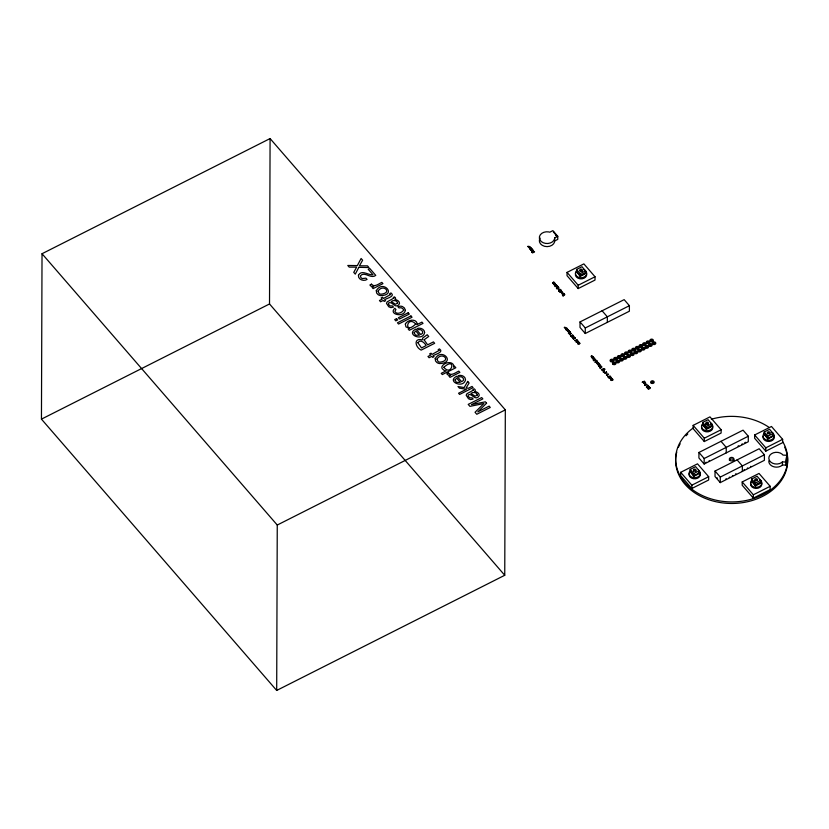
<?xml version="1.0" encoding="UTF-8"?>
<svg xmlns="http://www.w3.org/2000/svg" width="829" height="829" viewBox="0 0 829 829"><rect width="100%" height="100%" fill="white"/><g stroke="black" fill="none" stroke-linecap="round" stroke-linejoin="round"><path stroke-width="1.24" d="M41.45 419.132L42.03 253.726L270.088 138.557L505.327 409.868L504.747 575.274L276.689 690.443L41.45 419.132L269.518 303.963L270.088 138.557M276.689 690.443L277.259 525.037L42.03 253.726M553.513 232.555L553.513 231.788L557.109 236.7L555.668 235.042M540.145 238.11A7.699 5.876 0.2 0 0 544.539 246.296A7.699 5.876 0.2 0 0 554.58 241.913L554.674 237.871L557.772 236.306L552.86 230.638L549.762 232.203L548.58 231.892A7.699 5.876 0.2 0 0 539.503 236.472A7.699 5.876 0.2 0 0 545.523 243.405A7.699 5.876 0.2 0 0 554.591 238.825L554.674 237.871M557.772 236.306L557.762 239.394L554.663 240.959M567.057 272.389L567.046 275.705L578.196 288.565L595.015 280.067L595.025 276.762L583.875 263.891L567.057 272.389L578.207 285.249L578.196 288.565M576.559 269.456L576.549 271.663L580.145 275.808L585.554 273.073L585.564 270.865L581.968 266.72L576.559 269.456L580.145 273.601L580.145 275.808M580.031 321.921L580.01 327.434L585.264 333.496L629.387 311.207L629.398 305.694L624.154 299.642L580.031 321.921L585.284 327.973L585.264 333.496M580.279 276.368L580.279 275.259L584.849 272.959L584.839 274.057L580.279 276.368L576.829 271.985M607.325 322.357L607.346 316.833L602.092 310.782M643.159 382.511L642.164 382.252L644.33 381.164L644.921 381.837L644.04 382.729L643.055 382.293M643.231 382.003L644.496 381.485M643.729 382.521L644.641 381.92M644.081 383.05C643.936 384.045 645.636 383.744 645.49 382.677M644.009 383.33L645.542 382.604M644.516 384.449L645.066 385.495C649.625 384.925 644.962 383.112 644.547 384.801M644.972 384.988C644.506 385.019 646.786 384.055 644.807 384.666M645.097 383.288L645.159 382.749L645.542 383.381M646.413 387.05L648.247 386.086L647.874 385.257L648.672 386.21L646.413 387.008L648.247 386.127M647.573 388.024C652.444 385.672 645.397 386.936 647.356 388.096M648.143 389.029L649.159 388.894M648.858 388.749L648.05 388.573M648.806 388.262C648.806 389.557 648.879 386.19 650.081 387.785M649.211 388.428L649.698 387.775M649.532 387.661L649.128 388.252M650.029 388.552L649.957 387.651M680.692 472.323L680.682 475.639L691.832 488.499L708.65 480.012L708.66 476.696L697.51 463.836L680.692 472.323L691.842 485.193L691.832 488.499M690.194 469.39L690.184 471.597L693.78 475.742L699.189 473.007L699.199 470.799L695.604 466.654L690.194 469.39L693.78 473.535L693.78 475.742M690.464 471.929L693.914 476.302L698.474 474.001L698.484 472.893M693.158 425.37L693.148 428.676L704.298 441.536L721.116 433.049L721.126 429.733L709.976 416.873L693.158 425.37L704.308 438.23L704.298 441.536M693.914 476.302L693.914 475.204L690.899 471.711M698.94 452.458L698.92 457.971L704.163 464.022L748.286 441.743L748.307 436.23L743.053 430.168L698.94 452.458L704.184 458.51L704.163 464.022M702.65 422.427L702.65 424.635L706.235 428.78L711.655 426.044L711.655 423.837L708.07 419.702L702.65 422.427L706.246 426.572L706.381 429.339L710.94 427.039L710.94 425.94L706.381 428.241M702.93 424.966L706.381 429.339M715.044 471.027L715.023 476.54L720.266 482.602L764.39 460.323L764.411 454.8L759.157 448.748L715.044 471.027L720.287 477.079L720.266 482.602M726.225 452.883L726.245 447.37L720.992 441.308M742.204 481.939L742.193 485.245L753.343 498.105L770.162 489.618L770.172 486.302L759.022 473.442L742.204 481.939L753.354 494.799L753.343 498.105M742.328 471.463L742.349 465.939L737.095 459.888M751.696 478.996L751.696 481.203L755.281 485.348L760.701 482.613L760.711 480.405L757.115 476.26L751.696 478.996L755.292 483.141L755.281 485.348M751.976 481.535L755.426 485.908L759.986 483.608L759.986 482.499M754.659 434.976L754.649 438.282L765.799 451.142L782.617 442.655L782.638 439.339L771.478 426.479L754.659 434.976L765.82 447.836L765.799 451.142M755.426 485.908L755.426 484.81M764.162 432.044L764.151 434.251L767.747 438.386L773.156 435.65L773.167 433.443L769.581 429.308L764.162 432.044L767.747 436.178L767.747 438.386M772.452 435.546L772.441 436.645L767.882 438.945L767.892 437.847L765.623 435.225M768.835 460.883A7.699 5.876 0.2 0 0 773.115 466.54A7.699 5.876 0.2 0 0 781.592 465.691L782.421 464.965L782.431 461.877L786.141 462.064L786.7 455.287L783.001 455.1L782.296 454.302A7.699 5.876 0.2 0 0 771.436 453.753A7.699 5.876 0.2 0 0 770.742 462.054A7.699 5.876 0.2 0 0 781.602 462.592L782.431 461.877M782.421 464.965L786.12 465.152L786.213 461.535M786.7 455.287L786.12 465.152M786.203 462.313L786.628 456.582M648.713 387.734L648.806 388.304M580.145 273.601L585.564 270.865M578.207 285.249L595.025 276.762M585.284 327.973L629.398 305.694M579.492 342.678L579.927 343.579C574.124 343.133 581.461 345.807 579.202 342.346L578.352 342.346L578.476 341.517L578.051 342.325L576.922 342.304L577.958 342.532L577.844 343.351L578.269 342.553L579.398 342.574M277.259 525.037L505.327 409.868M612.538 379.019L612.973 379.91C607.149 379.475 614.496 382.138 612.248 378.677L611.398 378.677L611.522 377.848L611.097 378.656L609.968 378.635L611.004 378.863L610.89 379.692L611.315 378.884L612.444 378.905M647.211 387.568L648.858 386.739M706.246 426.572L711.655 423.837M704.308 438.23L721.126 429.733M704.184 458.51L748.307 436.23M764.442 434.572L767.882 438.945M693.78 473.535L699.199 470.799M767.747 436.178L773.167 433.443M691.842 485.193L708.66 476.696M765.82 447.836L782.638 439.339M720.287 477.079L764.411 454.8M755.292 483.141L760.711 480.405M756.566 484.229L758.846 483.079M753.354 494.799L770.172 486.302M703.355 424.749L704.868 426.489M752.4 481.317L753.913 483.058M269.518 303.963L504.747 575.274M579.906 270.824A1.285 0.984 0.2 0 1 582.31 271.456M585.751 272.202A5.648 4.311 0.2 0 1 582.124 278.803A5.648 4.311 0.2 0 1 575.513 273.705M575.989 272.648A5.648 4.311 0.2 0 1 576.818 271.715M583.564 269.612A5.648 4.311 0.2 0 1 585.865 275.725A5.648 4.311 0.2 0 1 577.699 276.927A5.648 4.311 0.2 0 1 576.818 270.606M595.844 361.454A2.218 1.699 0.2 0 0 595.098 362.47L595.523 361.382L597.429 361.061A2.218 1.699 0.2 0 0 596.31 361.226M755.126 481.348A1.285 0.984 0.2 0 1 755.633 479.929A1.285 0.984 0.2 0 1 757.416 480.499M761.54 482.758A5.648 4.311 0.2 0 1 755.799 488.416A5.648 4.311 0.2 0 1 751.136 482.188M759.924 479.794A5.648 4.311 0.2 0 1 760.421 485.877A5.648 4.311 0.2 0 1 752.452 486.24A5.648 4.311 0.2 0 1 751.965 480.157M708.412 424.438A1.285 0.984 0.2 0 1 708.111 424.894M706.08 424.78A1.285 0.984 0.2 0 1 705.873 424.293M705.894 424.044A1.285 0.984 0.2 0 1 708.37 423.93M711.842 425.173A5.648 4.311 0.2 0 1 708.225 431.785A5.648 4.311 0.2 0 1 701.614 426.686M702.09 425.619A5.648 4.311 0.2 0 1 702.909 424.686M710.878 423.225A5.648 4.311 0.2 0 1 711.375 429.308A5.648 4.311 0.2 0 1 703.406 429.671A5.648 4.311 0.2 0 1 702.919 423.588M767.385 433.909A1.285 0.984 0.2 0 1 768.752 432.873A1.285 0.984 0.2 0 1 769.913 434.044M773.996 435.795A5.648 4.311 0.2 0 1 769.001 441.463A5.648 4.311 0.2 0 1 763.115 436.292M771.167 432.199A5.648 4.311 0.2 0 1 773.467 438.313A5.648 4.311 0.2 0 1 765.302 439.515A5.648 4.311 0.2 0 1 764.421 433.194M729.541 477.1A1.741 1.337 0.2 0 1 729.199 477.328M726.173 478.644A1.741 1.337 0.2 0 1 725.924 478.924M717.437 478.105A1.741 1.337 0.2 0 1 717.137 477.836M736.028 473.825A1.741 1.337 0.2 0 1 735.582 473.887M750.919 466.354A1.741 1.337 0.2 0 1 750.514 466.509M732.815 475.504A1.741 1.337 0.2 0 1 732.411 475.649M738.784 445.733A1.741 1.337 0.2 0 1 738.028 446.106M742.401 443.898A1.741 1.337 0.2 0 1 741.644 444.282M747.644 467.96A1.741 1.337 0.2 0 1 747.302 468.188M744.276 469.494A1.741 1.337 0.2 0 1 744.027 469.784M784.742 447.163A56.009 42.776 0.2 0 1 735.116 503.39A56.009 42.776 0.2 0 1 676.754 452.116M678.423 447.318A56.009 42.776 0.2 0 1 680.143 443.805M686.029 435.805A56.009 42.776 0.2 0 1 687.801 434.013M782.597 441.453A56.009 42.776 0.2 0 1 760.266 495.96A56.009 42.776 0.2 0 1 686.878 484.778A56.009 42.776 0.2 0 1 693.386 427.857M711.344 419.246A56.009 42.776 0.2 0 1 768.732 427.142M706.194 462.178A1.741 1.337 0.2 0 1 705.852 462.406M709.479 460.582A1.741 1.337 0.2 0 1 709.064 460.737M745.675 442.303A1.741 1.337 0.2 0 1 744.815 442.52M729.385 460.333A2.311 1.762 0.2 0 1 731.81 458.934A2.311 1.762 0.2 0 1 733.955 460.582M693.438 471.007A1.285 0.984 0.2 0 1 695.977 471.141M699.386 472.136A5.648 4.311 0.2 0 1 695.759 478.747A5.648 4.311 0.2 0 1 689.148 473.649M689.624 472.582A5.648 4.311 0.2 0 1 690.453 471.649M698.422 470.178A5.648 4.311 0.2 0 1 698.909 476.271A5.648 4.311 0.2 0 1 690.951 476.634A5.648 4.311 0.2 0 1 690.453 470.551M563.989 293.59C561.782 295.155 561.544 292.647 563.989 293.59M569.108 330.698C566.943 332.377 566.58 329.714 569.108 330.698M594.725 358.46C592.528 359.993 592.258 357.579 594.725 358.46M424.075 339.817L427.66 344.833L433.443 341.911L434.655 343.31L421.173 350.118C414.997 347.196 413.505 337.486 422.199 339.942L422.738 338.014L427.225 334.74L428.717 336.46L424.075 339.817M575.285 338.419C575.316 336.077 573.917 339.455 573.243 338.47C573.45 341.227 574.673 336.387 575.285 338.419M533.006 251.55C533.752 253.166 534.425 250.565 533.006 251.55M557.575 287.673C558.331 289.29 559.005 286.689 557.575 287.673M417.868 342.719L421.526 347.931L426.137 345.6C424.862 342.823 420.179 338.729 417.868 342.719M443.857 367.257C451.857 377.464 456.779 355.807 443.857 367.257M393.827 298.139L387.195 301.849L386.459 303.331L388.78 306.803L390.884 307.642L393.443 307.103L392.418 305.922L390.003 305.901L388.532 304.336L388.532 303.041C391.879 300.575 394.728 308.616 398.583 304.999C401.36 302.72 397.464 299.456 394.894 299.621L395.62 298.937L395.402 297.684L394.48 296.896L393.257 297.518L393.827 298.139M473.525 390.065L466.903 393.775L466.167 395.257L468.489 398.739L470.582 399.568L473.141 399.029L472.115 397.847L469.701 397.827L468.23 396.262L468.23 394.967C471.587 392.511 474.426 400.542 478.292 396.925C481.058 394.645 477.162 391.381 474.602 391.547L475.318 390.863L475.11 389.609L474.188 388.822L472.965 389.443L473.525 390.065M567.751 329.538L566.331 329.621L567.751 329.538M593.367 357.299L591.958 357.392L593.367 357.299M531.866 251.954L532.508 252.938L534.57 251.892L533.316 251.042L531.866 251.954M556.446 288.077L557.078 289.062L559.15 288.015L557.896 287.166L556.446 288.077M608.527 374.428C606.03 377.589 605.698 372.573 608.527 374.428M414.117 332.781L415.588 335.258L419.401 335.175L415.785 330.989L414.117 332.781M455.007 379.951L456.468 382.418L460.292 382.335L456.665 378.159L455.007 379.951M574.694 340.408C574.466 341.745 578.321 338.553 576.932 340.118L574.694 340.408M601.419 369.444C601.18 370.781 605.035 367.589 603.647 369.154L601.419 369.444M607.74 376.739C607.512 378.076 611.367 374.895 609.978 376.459L607.781 376.646M528.892 247.425L529.69 247.83L528.892 247.425M558.891 289.808L559.689 290.212L558.984 289.694M561.233 292.368C564.476 291.248 561.71 294.896 561.223 292.357M565.337 328.45L566.134 328.844L565.337 328.45M568.362 331.942L569.16 332.346L568.362 331.942M610.973 360.439C612.31 362.988 613.346 358.449 610.973 360.439M613.367 363.206C614.714 365.765 615.75 361.216 613.367 363.206M614.59 358.615C615.937 361.164 616.963 356.625 614.59 358.615M616.994 361.382C618.33 363.931 619.367 359.392 616.994 361.382M618.206 356.781C619.553 359.34 620.589 354.791 618.206 356.781M620.61 359.548C621.957 362.107 622.983 357.568 620.61 359.548M621.833 354.957C623.17 357.506 624.206 352.967 621.833 354.957M624.227 357.724C625.574 360.273 626.61 355.734 624.227 357.724M625.449 353.123C626.797 355.682 627.822 351.144 625.449 353.123M627.854 355.9C629.19 358.449 630.227 353.91 627.854 355.9M629.066 351.299C630.413 353.848 631.449 349.31 629.066 351.299M631.47 354.066C632.817 356.615 633.843 352.076 631.47 354.066M632.693 349.475C634.03 352.024 635.066 347.486 632.693 349.475M635.087 352.242C636.434 354.791 637.47 350.252 635.087 352.242M636.309 347.641C637.656 350.19 638.682 345.652 636.309 347.641M638.713 350.408C640.05 352.967 641.086 348.429 638.713 350.408M639.926 345.817C641.273 348.367 642.309 343.828 639.926 345.817M642.33 348.584C643.677 351.133 644.703 346.595 642.33 348.584M643.553 343.983C644.889 346.543 645.926 342.004 643.553 343.983M645.946 346.75C647.294 349.31 648.33 344.771 645.946 346.75M647.169 342.159C648.516 344.709 649.542 340.17 647.169 342.159M649.573 344.926C650.91 347.475 651.946 342.937 649.573 344.926M650.786 340.325C652.133 342.885 653.169 338.346 650.786 340.325M653.19 343.102C654.537 345.652 655.563 341.113 653.19 343.102M651.563 382.024C652.91 384.573 653.936 380.034 651.563 382.024M378.065 291.166L379.164 293.58A2.694 2.062 0.2 0 0 381.247 294.171C393.008 292.741 382.843 283.311 378.065 291.166M436.976 359.112L438.075 361.527A2.694 2.062 0.2 0 0 440.158 362.118C451.919 360.688 441.753 351.258 436.976 359.112M591.46 355.9C589.585 358.024 594.289 355.361 591.46 355.9M376.293 290.668L376.625 293.031L377.91 294.492A4.87 3.72 0.2 0 0 380.863 295.611C397.184 295.093 382.894 279.197 376.293 290.668M435.204 358.615L435.536 360.978L436.821 362.439A4.87 3.72 0.2 0 0 439.774 363.558C456.105 363.04 441.805 347.144 435.204 358.615M530.519 247.353C527.265 249.042 530.187 245.716 530.519 247.353M560.528 289.736C557.171 291.373 560.3 288.171 560.528 289.736M566.963 328.367C563.606 330.004 566.735 326.802 566.963 328.367M569.989 331.859C566.632 333.496 569.761 330.294 569.989 331.859M533.306 250.482L531.928 251.415L532.912 250.306L531.12 250.482L532.674 249.695L533.306 250.482M557.886 286.606L556.508 287.539L557.482 286.43L555.699 286.606L557.243 285.818L557.886 286.606M424.614 332.398C423.142 341.973 404.946 334.336 415.971 329.03L420.749 334.543C424.966 333.185 421.598 328.398 418.438 329.724L417.36 328.481C420.23 327.445 424.417 329.04 424.614 332.398M465.504 379.558C464.033 389.133 445.836 381.495 456.852 376.19L461.639 381.703C465.857 380.345 462.489 375.558 459.328 376.884L458.25 375.641C461.121 374.604 465.307 376.211 465.504 379.558M593.243 359.838L593.792 360.833L595.864 359.786L593.243 359.838M593.543 359.931C594.134 361.434 595.087 358.926 593.543 359.931M453.94 365.931L453.567 367.206L454.82 366.563L455.836 367.734L442.303 374.563L441.235 373.34L446.126 370.864L444.189 370.418L442.23 368.656A4.456 3.399 0.2 0 1 442.023 366.449C444.064 362.366 452.51 360.532 453.94 365.931M596.652 363.102L597.222 363.931L598.776 363.154L597.025 363.351L598.196 362.47L596.507 362.739L597.44 361.599L596.061 362.439L596.652 363.102M598.237 364.926L598.818 365.765L600.372 364.978L598.611 365.185L599.605 364.107L598.02 364.511L599.025 363.434L597.647 364.273L598.237 364.926M358.449 275.28C357.859 279.56 363.869 281.725 367.071 279.425L365.952 278.14L362.221 278.596L360.947 277.663L360.397 275.912C364.387 270.845 370.739 279.352 375.765 275.383L369.775 268.482L368.221 269.27L372.977 274.762C368.325 275.446 361.631 269.238 358.449 275.28M405.34 324.066L405.941 326.885L409.547 328.419L408.241 329.072L409.308 330.305L423.018 323.383L421.92 322.118L416.894 324.657L417.194 323.424C415.661 318.087 407.329 319.994 405.34 324.066M415.723 323.942C403.671 336.056 406.5 314.533 415.723 323.942M553.627 283.932C555.047 286.482 556.321 281.694 553.627 283.932M552.539 282.782L553.15 283.673L554.705 282.886L552.922 283.062L553.896 281.953L552.539 282.782M555.886 284.616L554.311 285.01L554.984 286.523L556.777 285.549L556.477 284.958L555.471 285.995L555.015 285.466L555.886 284.616M561.761 291.393L560.062 292.378L561.761 291.393M600.631 367.06L600.383 368.024L599.564 367.485L600.31 368.356C600.87 367.009 603.626 366.646 600.631 367.06M390.428 294.585L383.558 298.44L382.511 297.238L381.164 297.922L382.2 299.124L379.454 300.512L380.563 301.787L383.309 300.399L384.2 301.414L385.547 300.74L384.666 299.715C386.459 298.347 395.806 296.367 390.998 292.958L389.692 293.611L390.428 294.585M405.298 310.295C404.428 317.932 387.92 314.543 394.863 308.243L395.93 309.476L394.863 311.497C396.552 314.865 401.485 312.958 403.257 310.647A2.435 1.855 0.2 0 0 403.319 309.144L401.257 307.704L398.977 307.932L397.92 306.709L399.93 306.222A4.052 3.088 0.2 0 1 402.479 306.564L404.459 308.015L405.298 310.295M438.945 350.532L432.064 354.387L431.028 353.195L429.671 353.869L430.717 355.071L427.971 356.46L429.08 357.734L431.826 356.356L432.707 357.372L434.054 356.688L433.173 355.672C434.976 354.304 444.313 352.315 439.505 348.905L438.209 349.569L438.945 350.532M606.424 374.884L608.217 374.366L606.424 374.884M553.917 284.005L555.243 283.953L553.917 284.005M568.062 329.631C564.694 332.232 565.958 326.667 568.062 329.631M593.678 357.392C590.331 360.014 591.543 354.429 593.678 357.392M532.218 251.985L533.161 252.306L532.218 251.985M556.798 288.109L557.741 288.419L556.912 288.026M604.797 369.143L603.823 370.283L602.061 370.522L603.989 370.47L604.797 369.143M397.63 303.062L395.433 304.274L391.257 301.549C393.174 299.839 397.153 300.253 397.63 303.062M477.328 394.998L475.131 396.21L470.955 393.474C472.872 391.775 476.851 392.19 477.328 394.998M358.843 267.342L355.278 274.119L353.755 272.368L356.636 267.135L349.206 267.125L347.765 265.467L357.34 265.601L361.112 258.482L362.615 260.213L359.475 265.798L367.506 265.86L368.967 267.539L358.843 267.342M563.689 293.684L562.715 293.476L563.689 293.684M568.798 330.792L567.834 330.584L568.798 330.792M594.414 358.553L593.45 358.346L594.414 358.553M467.691 381.402L464.167 387.557L457.991 386.532L459.39 388.148L466.385 389.278L458.551 393.236L459.608 394.449L473.09 387.64L472.043 386.428L468.354 388.293L466.167 387.868L469.09 383.019L467.691 381.402M573.119 336.854C570.383 339.89 577.658 335.165 572.673 337.776L573.533 336.75L571.844 336.823C576.839 334.284 568.404 337.745 573.119 336.854M486.582 403.195L477.773 411.899L489.12 406.127L490.271 407.453L476.789 414.272L475.048 412.272L483.887 403.547L469.929 406.365L468.209 404.386L481.701 397.568L482.851 398.894L471.452 404.614L485.379 401.816L486.582 403.195M371.496 284.171C367.62 284.989 372.076 287.072 373.755 286.565L372.066 287.425L373.102 288.627L382.936 283.653L381.837 282.388C379.091 283.497 374.138 287.922 371.496 284.171M527.928 246.337C527.451 247.581 531.265 246.068 527.969 246.4M529.544 248.358L530.083 249.291L529.783 248.586L531.658 248.534L532.073 249.374C528.715 248.026 531.793 251.363 530.622 249.56C534.892 251.208 529.482 246.12 531.234 248.41L529.544 248.358M396.573 318.647L394.697 319.6L395.816 320.885L397.692 319.932L396.573 318.647M408.189 312.782L398.407 317.725L399.516 319.01L409.308 314.067L408.189 312.782M410.946 315.963L397.464 322.782L398.552 324.046L412.044 317.227L410.946 315.963M561.005 290.15L558.839 291.248L561.005 290.15M561.43 290.647L559.886 291.435L561.43 290.647M562.404 294.792L563.264 296.191L563.046 295.538L564.881 294.616L562.87 295.331L562.404 294.792M448.437 372.905C444.551 373.713 449.007 375.806 450.696 375.299L448.997 376.159L450.033 377.35L459.867 372.387L458.769 371.123C456.023 372.231 451.069 376.656 448.437 372.905M564.373 327.351C564.01 328.522 567.533 327.268 564.373 327.351M570.476 332.294L568.414 333.341L570.041 333.869C567.357 335.569 573.782 332.222 570.279 333.745L569.647 333.009L570.476 332.294M570.383 335.206L571.243 336.605L571.026 335.942L572.849 335.02L570.839 335.735L570.383 335.206M577.595 340.491C572.704 342.999 579.637 342.045 577.595 340.491M599.823 365.537C596.818 366.366 601.75 367.682 600.165 365.931L600.88 365.568L599.823 365.537M599.947 366.045L599.139 366.449L600.403 366.573L599.947 366.045M602.735 367.703L602.735 367.703M606.382 371.92C601.491 374.418 608.424 373.475 606.382 371.92M607.439 373.133L607.439 373.133M610.641 376.822C605.75 379.33 612.683 378.387 610.641 376.822M604.382 371.91L603.243 371.879L604.382 371.91M604.745 372.325L603.605 372.304L604.745 372.325M580.207 270.886A1.285 0.984 0.2 0 0 582.321 270.358A1.285 0.984 0.2 0 0 580.652 269.228A1.285 0.984 0.2 0 0 580.207 270.886M613.066 364.335A1.741 1.337 0.2 0 0 615.926 363.61A1.741 1.337 0.2 0 0 613.667 362.076A1.741 1.337 0.2 0 0 613.066 364.335M623.926 358.853A1.741 1.337 0.2 0 0 626.786 358.128A1.741 1.337 0.2 0 0 624.527 356.594A1.741 1.337 0.2 0 0 623.926 358.853M620.31 360.677A1.741 1.337 0.2 0 0 623.17 359.952A1.741 1.337 0.2 0 0 620.911 358.418A1.741 1.337 0.2 0 0 620.31 360.677M631.17 355.195A1.741 1.337 0.2 0 0 634.03 354.47A1.741 1.337 0.2 0 0 631.771 352.936A1.741 1.337 0.2 0 0 631.17 355.195M616.683 362.511A1.741 1.337 0.2 0 0 619.553 361.776A1.741 1.337 0.2 0 0 617.284 360.252A1.741 1.337 0.2 0 0 616.683 362.511M627.543 357.03A1.741 1.337 0.2 0 0 630.413 356.294A1.741 1.337 0.2 0 0 628.144 354.76A1.741 1.337 0.2 0 0 627.543 357.03M649.262 346.056A1.741 1.337 0.2 0 0 652.133 345.33A1.741 1.337 0.2 0 0 649.863 343.797A1.741 1.337 0.2 0 0 649.262 346.056M642.029 349.714A1.741 1.337 0.2 0 0 644.889 348.978A1.741 1.337 0.2 0 0 642.63 347.455A1.741 1.337 0.2 0 0 642.029 349.714M652.889 344.232A1.741 1.337 0.2 0 0 655.749 343.496A1.741 1.337 0.2 0 0 653.49 341.962A1.741 1.337 0.2 0 0 652.889 344.232M634.786 353.372A1.741 1.337 0.2 0 0 637.646 352.636A1.741 1.337 0.2 0 0 635.387 351.113A1.741 1.337 0.2 0 0 634.786 353.372M638.403 351.537A1.741 1.337 0.2 0 0 641.273 350.812A1.741 1.337 0.2 0 0 639.004 349.278A1.741 1.337 0.2 0 0 638.403 351.537M645.646 347.89A1.741 1.337 0.2 0 0 648.516 347.154A1.741 1.337 0.2 0 0 646.247 345.62A1.741 1.337 0.2 0 0 645.646 347.89M628.765 352.429A1.741 1.337 0.2 0 0 631.636 351.703A1.741 1.337 0.2 0 0 629.366 350.17A1.741 1.337 0.2 0 0 628.765 352.429M621.522 356.087A1.741 1.337 0.2 0 0 624.392 355.351A1.741 1.337 0.2 0 0 622.123 353.828A1.741 1.337 0.2 0 0 621.522 356.087M625.149 354.252A1.741 1.337 0.2 0 0 628.009 353.527A1.741 1.337 0.2 0 0 625.75 351.993A1.741 1.337 0.2 0 0 625.149 354.252M610.662 361.568A1.741 1.337 0.2 0 0 613.533 360.843A1.741 1.337 0.2 0 0 611.263 359.309A1.741 1.337 0.2 0 0 610.662 361.568M614.289 359.745A1.741 1.337 0.2 0 0 617.149 359.009A1.741 1.337 0.2 0 0 614.89 357.475A1.741 1.337 0.2 0 0 614.289 359.745M632.382 350.605A1.741 1.337 0.2 0 0 635.252 349.869A1.741 1.337 0.2 0 0 632.983 348.335A1.741 1.337 0.2 0 0 632.382 350.605M617.906 357.91A1.741 1.337 0.2 0 0 620.766 357.185A1.741 1.337 0.2 0 0 618.507 355.651A1.741 1.337 0.2 0 0 617.906 357.91M643.242 345.113A1.741 1.337 0.2 0 0 646.112 344.387A1.741 1.337 0.2 0 0 643.843 342.854A1.741 1.337 0.2 0 0 643.242 345.113M650.485 341.465A1.741 1.337 0.2 0 0 653.356 340.729A1.741 1.337 0.2 0 0 651.086 339.196A1.741 1.337 0.2 0 0 650.485 341.465M646.869 343.289A1.741 1.337 0.2 0 0 649.729 342.553A1.741 1.337 0.2 0 0 647.47 341.03A1.741 1.337 0.2 0 0 646.869 343.289M639.625 346.947A1.741 1.337 0.2 0 0 642.496 346.211A1.741 1.337 0.2 0 0 640.226 344.688A1.741 1.337 0.2 0 0 639.625 346.947M636.009 348.771A1.741 1.337 0.2 0 0 638.869 348.045A1.741 1.337 0.2 0 0 636.61 346.512A1.741 1.337 0.2 0 0 636.009 348.771M651.262 383.153A1.741 1.337 0.2 0 0 654.122 382.418A1.741 1.337 0.2 0 0 651.863 380.884A1.741 1.337 0.2 0 0 651.262 383.153M755.354 480.437A1.285 0.984 0.2 0 0 757.457 479.898A1.285 0.984 0.2 0 0 755.799 478.779A1.285 0.984 0.2 0 0 755.354 480.437M706.308 423.868A1.285 0.984 0.2 0 0 708.412 423.329A1.285 0.984 0.2 0 0 706.754 422.21A1.285 0.984 0.2 0 0 706.308 423.868M767.809 433.474A1.285 0.984 0.2 0 0 769.923 432.935A1.285 0.984 0.2 0 0 768.255 431.816A1.285 0.984 0.2 0 0 767.809 433.474M730.121 460.468A2.311 1.762 0.2 0 0 733.914 459.504A2.311 1.762 0.2 0 0 730.919 457.473A2.311 1.762 0.2 0 0 730.121 460.468M693.842 470.831A1.285 0.984 0.2 0 0 695.956 470.292A1.285 0.984 0.2 0 0 694.287 469.162A1.285 0.984 0.2 0 0 693.842 470.831"/></g></svg>
